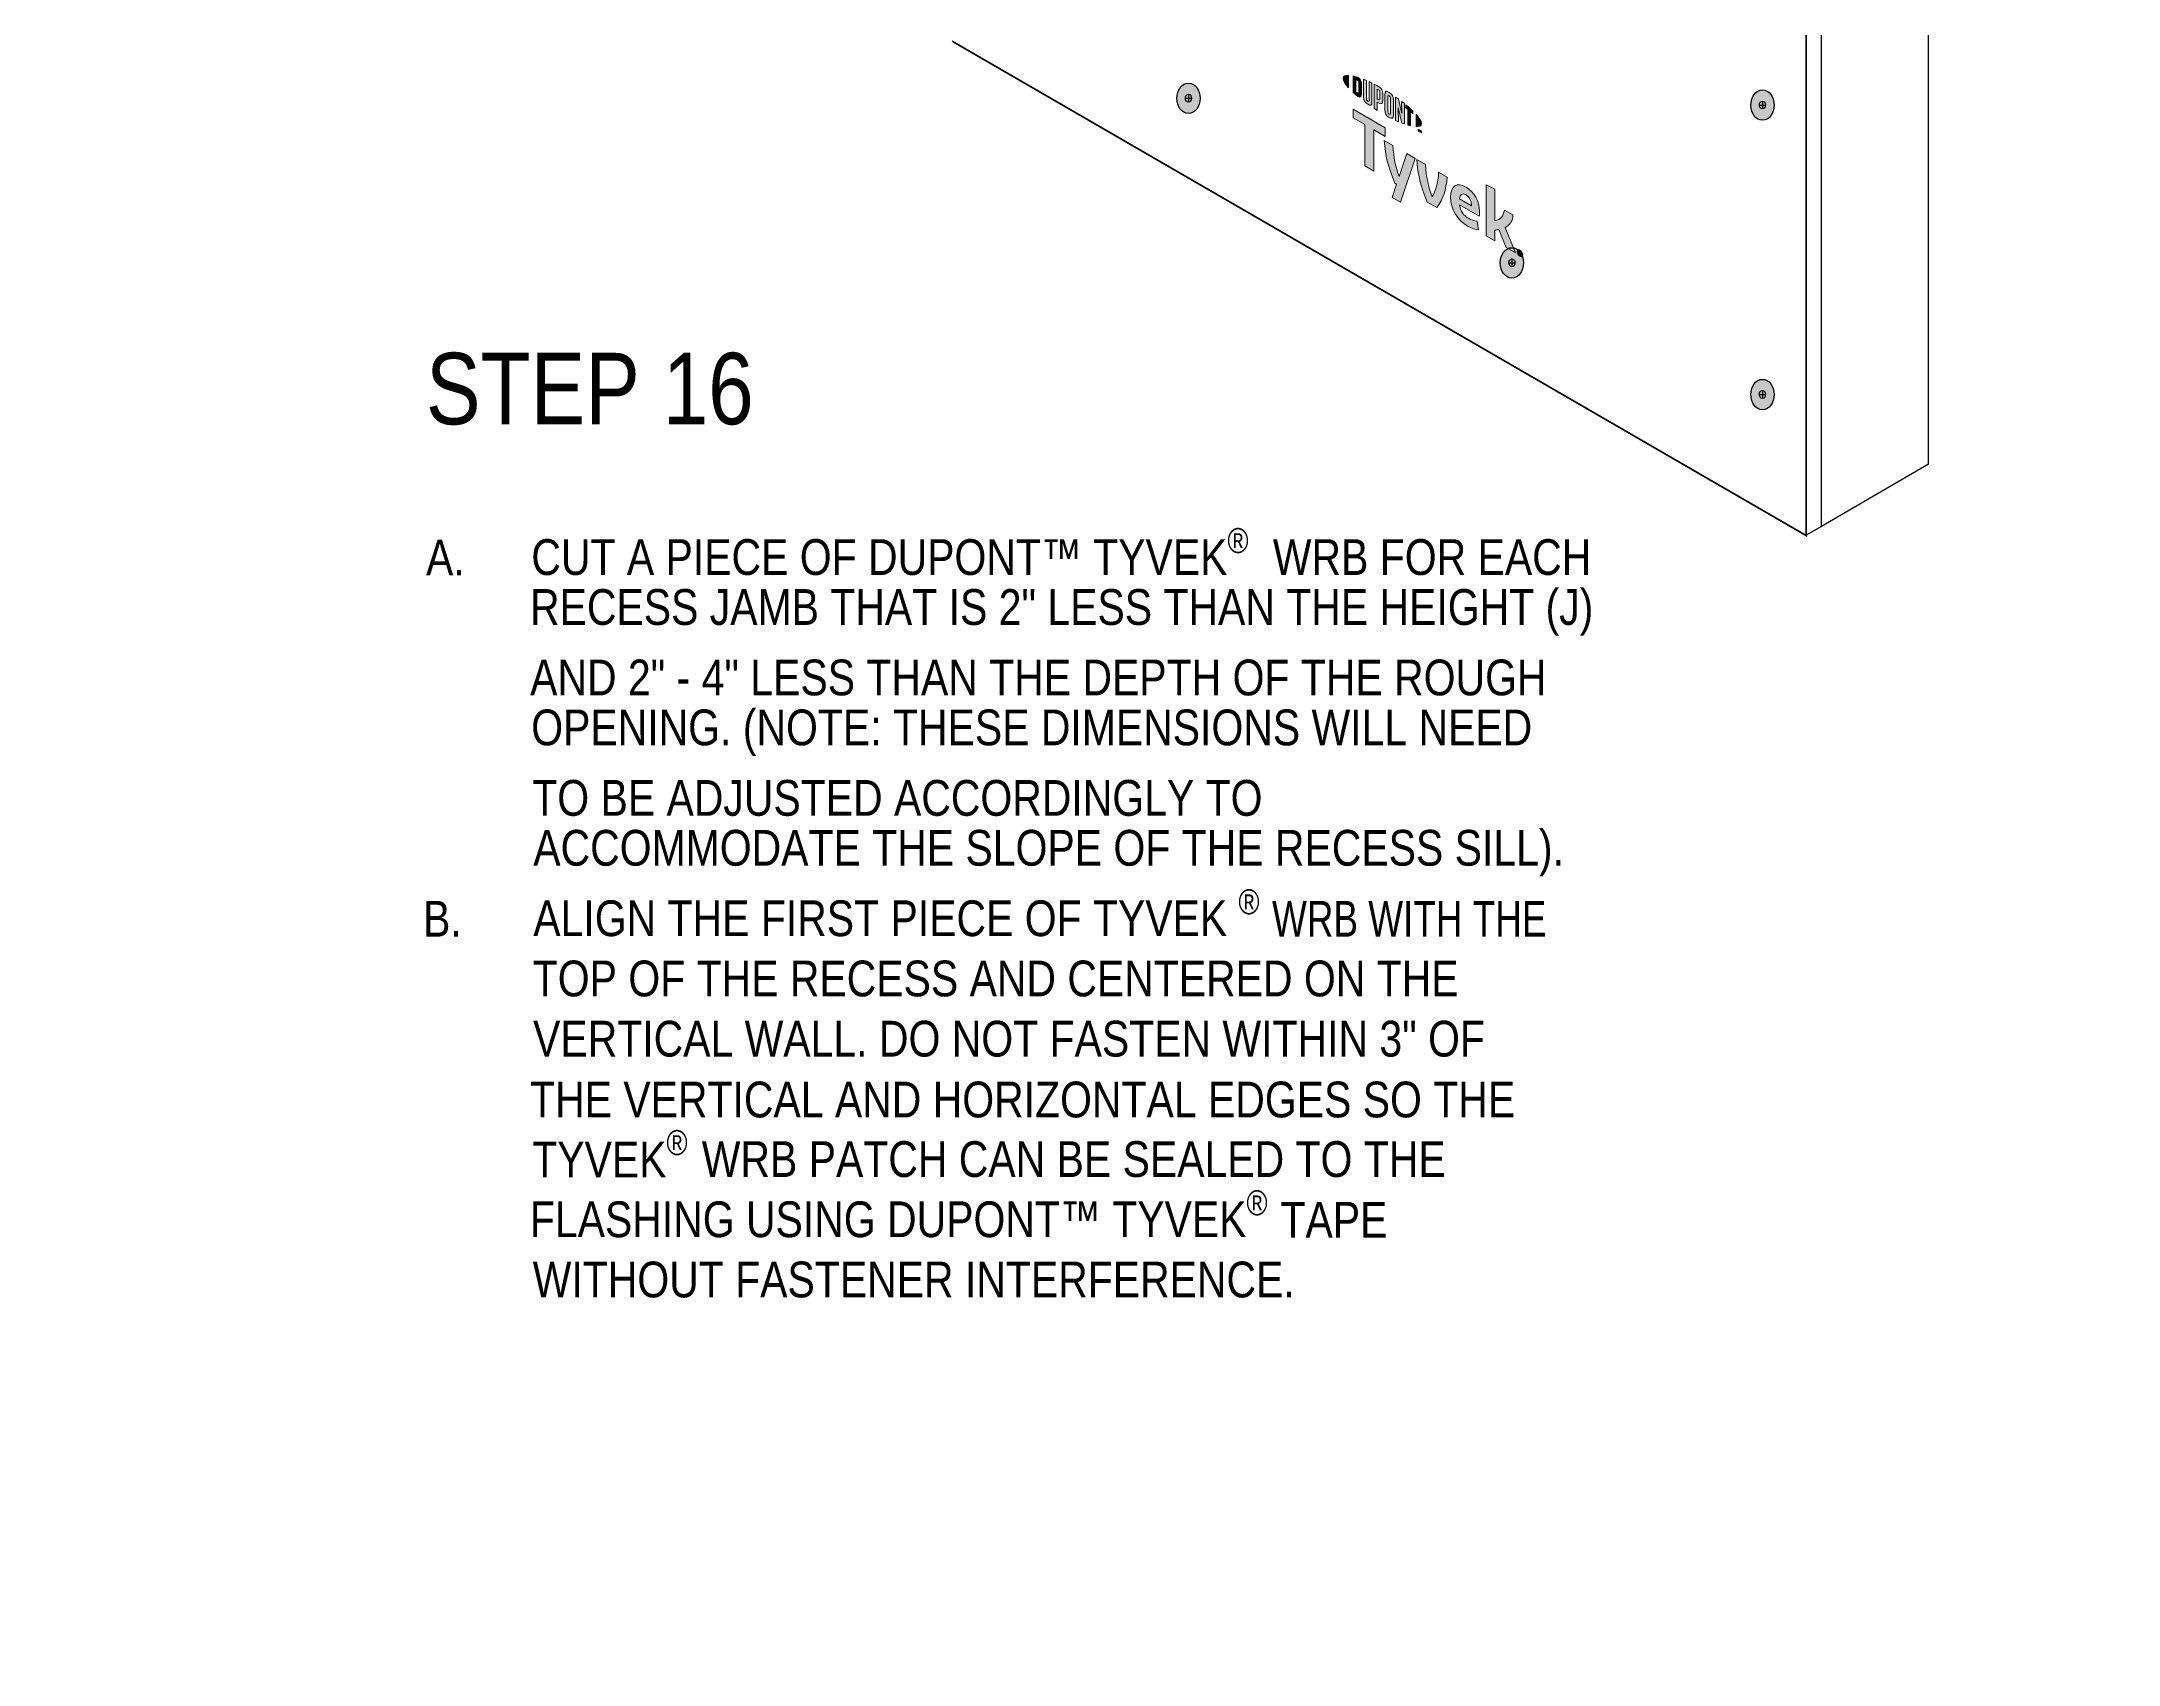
# Model space of a CAD drawing. Extents: x -1328 to 5679, y -4611 to 1603.
# Drawn here: x -503 to 151, y -2100 to -1589 of the extents above; entities that cross this region are included whole.
import ezdxf

# ---------------------------------------------------------------- set-up
doc = ezdxf.new("R2010")
doc.units = 0
doc.header["$MEASUREMENT"] = 0
for name, color, linetype, lineweight in [('.ATI-TEXT_1', 7, 'Continuous', 0), ('G-ANNO-TTLB', 7, 'Continuous', 0), ('TYVEK', 7, 'Continuous', 0), ('X-REF - TRACED', 7, 'Continuous', 0)]:
    doc.layers.add(name, color=color, linetype=linetype, lineweight=lineweight)

# ---------------------------------------------------------------- blocks, each defined once
blk = doc.blocks.new('Block_36')
at = {"layer": '.ATI-TEXT_1', "char_height": 0.2, "attachment_point": 7}
for s, insert in [('\\C18;\\c0;\\FArial Narrow|b0|i0|c1;\\H11.251642;\\W1.000000;CUT A PIECE OF DUPONT™ TYVEK', (-348.65, -1756.91)), ('\\C18;\\c0;\\FArial Narrow|b0|i0|c1;\\H7.876153;\\W1.000000;®', (-129.55, -1749.97)), ('\\C18;\\c0;\\FArial Narrow|b0|i0|c1;\\H11.251642;\\W1.000000;  WRB FOR EACH', (-122.42, -1756.91)), ('\\C18;\\c0;\\FArial Narrow|b0|i0|c1;\\H11.251642;\\W1.000000;A.', (-381.8, -1756.91)), ('\\C18;\\c0;\\FArial Narrow|b0|i0|c1;\\H11.251642;\\W1.000000;RECESS JAMB THAT IS 2" LESS THAN THE HEIGHT (J)', (-349.06, -1775.86)), ('\\C18;\\c0;\\FArial Narrow|b0|i0|c1;\\H11.251642;\\W1.000000;AND 2" - 4" LESS THAN THE DEPTH OF THE ROUGH', (-349.03, -1794.81)), ('\\C18;\\c0;\\FArial Narrow|b0|i0|c1;\\H11.251642;\\W1.000000;OPENING. (NOTE: THESE DIMENSIONS WILL NEED', (-348.69, -1813.76)), ('\\C18;\\c0;\\FArial Narrow|b0|i0|c1;\\H11.251642;\\W1.000000;TO BE ADJUSTED ACCORDINGLY TO', (-348.36, -1832.72)), ('\\C18;\\c0;\\FArial Narrow|b0|i0|c1;\\H11.251642;\\W1.000000;ACCOMMODATE THE SLOPE OF THE RECESS SILL).', (-348.04, -1851.66)), ('\\C18;\\c0;\\FArial Narrow|b0|i0|c1;\\H7.876153;\\W1.000000;®', (-126.09, -1863.68)), ('\\C18;\\c0;\\FArial Narrow|b0|i0|c1;\\H11.251642;\\W1.000000;B.', (-382.74, -1870.62)), ('\\C18;\\c0;\\FArial Narrow|b0|i0|c1;\\H11.251642;\\W1.000000;ALIGN THE FIRST PIECE OF TYVEK', (-348.04, -1870.62)), ('\\C18;\\c0;\\FArial Narrow|b0|i0|c1;\\H11.251869;\\W0.900510;  WRB WITH THE', (-121.97, -1870.62)), ('\\C18;\\c0;\\FArial Narrow|b0|i0|c1;\\H11.251869;\\W1.000000;TOP OF THE RECESS AND CENTERED ON THE', (-348.21, -1889.57)), ('\\C18;\\c0;\\FArial Narrow|b0|i0|c1;\\H11.251869;\\W1.000000;VERTICAL WALL. DO NOT FASTEN WITHIN 3" OF', (-348.1, -1908.52)), ('\\C18;\\c0;\\FArial Narrow|b0|i0|c1;\\H11.251869;\\W1.000000;THE VERTICAL AND HORIZONTAL EDGES SO THE ', (-349.05, -1927.67)), ('\\C18;\\c0;\\FArial Narrow|b0|i0|c1;\\H7.876153;\\W1.000000;®', (-306.12, -1939.49)), ('\\C18;\\c0;\\FArial Narrow|b0|i0|c1;\\H11.251869;\\W1.000000;WRB PATCH CAN BE SEALED TO THE', (-295, -1946.43)), ('\\C18;\\c0;\\FArial Narrow|b0|i0|c1;\\H11.251642;\\W1.000000;TYVEK', (-348.36, -1946.43)), ('\\C18;\\c0;\\FArial Narrow|b0|i0|c1;\\H11.251869;\\W1.000000;FLASHING USING ', (-349.12, -1965.38)), ('\\C18;\\c0;\\FArial Narrow|b0|i0|c1;\\H11.251642;\\W1.000000;DUPONT™ TYVEK', (-236.68, -1965.38)), ('\\C18;\\c0;\\FArial Narrow|b0|i0|c1;\\H7.876153;\\W1.000000;®', (-123.56, -1958.44)), ('\\C18;\\c0;\\FArial Narrow|b0|i0|c1;\\H11.251869;\\W1.000000; TAPE', (-116.44, -1965.38)), ('\\C18;\\c0;\\FArial Narrow|b0|i0|c1;\\H11.251869;\\W1.000000;WITHOUT FASTENER INTERFERENCE.', (-348.21, -1984.33))]:
    blk.add_mtext(s, dxfattribs=dict(at, insert=insert))
blk = doc.blocks.new('Block_499')
at = {"layer": 'X-REF - TRACED', "true_color": 0x848484, "transparency": 33554687}
h = blk.add_hatch(color=252, dxfattribs=at)
h.dxf.hatch_style = 2
edge = h.paths.add_edge_path()
edge.add_spline(control_points=[(-93.12, -1600.44), (-93.12, -1601.17), (-92.51, -1602.2), (-91.44, -1603.39), (-91.44, -1603.39), (-91.44, -1599.45), (-91.44, -1599.45), (-92.51, -1599.41), (-93.12, -1599.73), (-93.12, -1600.44)], knot_values=[0, 0, 0, 0, 1, 1, 1, 2, 2, 2, 3, 3, 3, 3], degree=3, periodic=0)
h = blk.add_hatch(color=252, dxfattribs=at)
h.dxf.hatch_style = 2
edge = h.paths.add_edge_path()
edge.add_spline(control_points=[(-88.24, -1604.88), (-88.24, -1605.18), (-88.39, -1605.19), (-88.58, -1605.08), (-88.73, -1604.99), (-88.96, -1604.8), (-89.14, -1604.63), (-89.14, -1604.63), (-89.14, -1600.87), (-89.14, -1600.87), (-88.96, -1600.92), (-88.73, -1600.99), (-88.58, -1601.07), (-88.39, -1601.18), (-88.24, -1601.37), (-88.24, -1601.68), (-88.24, -1601.68), (-88.24, -1604.88), (-88.24, -1604.88)], knot_values=[0, 0, 0, 0, 1, 1, 1, 2, 2, 2, 3, 3, 3, 4, 4, 4, 5, 5, 5, 6, 6, 6, 6], degree=3, periodic=0)
edge = h.paths.add_edge_path()
edge.add_spline(control_points=[(-88.46, -1600.16), (-88.76, -1599.99), (-89.19, -1599.84), (-89.96, -1599.66), (-89.96, -1599.66), (-89.96, -1604.89), (-89.96, -1604.89), (-89.28, -1605.52), (-88.76, -1605.96), (-88.46, -1606.14), (-87.77, -1606.53), (-87.39, -1606.27), (-87.39, -1605.5), (-87.39, -1605.5), (-87.39, -1602.03), (-87.39, -1602.03), (-87.39, -1601.26), (-87.77, -1600.55), (-88.46, -1600.16)], knot_values=[0, 0, 0, 0, 1, 1, 1, 2, 2, 2, 3, 3, 3, 4, 4, 4, 5, 5, 5, 6, 6, 6, 6], degree=3, periodic=0)
h = blk.add_hatch(color=252, dxfattribs=at)
h.dxf.hatch_style = 2
edge = h.paths.add_edge_path()
edge.add_spline(control_points=[(-84.99, -1607.36), (-84.99, -1607.66), (-85.08, -1607.8), (-85.41, -1607.57), (-85.74, -1607.33), (-85.82, -1607.13), (-85.82, -1606.77), (-85.82, -1606.77), (-85.82, -1601.08), (-85.82, -1601.08), (-86.04, -1600.99), (-86.52, -1600.79), (-86.72, -1600.7), (-86.72, -1600.7), (-86.72, -1606.45), (-86.72, -1606.45), (-86.72, -1607.37), (-86.33, -1607.95), (-85.41, -1608.6), (-84.57, -1609.2), (-84.05, -1609.01), (-84.05, -1607.99), (-84.05, -1607.99), (-84.05, -1601.92), (-84.05, -1601.92), (-84.23, -1601.83), (-84.81, -1601.55), (-84.99, -1601.46), (-84.99, -1601.46), (-84.99, -1607.36), (-84.99, -1607.36)], knot_values=[0, 0, 0, 0, 1, 1, 1, 2, 2, 2, 3, 3, 3, 4, 4, 4, 5, 5, 5, 6, 6, 6, 7, 7, 7, 8, 8, 8, 9, 9, 9, 10, 10, 10, 10], degree=3, periodic=0)
h = blk.add_hatch(color=252, dxfattribs=at)
h.dxf.hatch_style = 2
edge = h.paths.add_edge_path()
edge.add_spline(control_points=[(-81.57, -1606.84), (-81.57, -1607.17), (-81.67, -1607.27), (-82.06, -1607.06), (-82.06, -1607.06), (-82.38, -1606.87), (-82.38, -1606.87), (-82.38, -1606.87), (-82.38, -1603.85), (-82.38, -1603.85), (-82.24, -1603.92), (-82.16, -1603.96), (-82.07, -1604.02), (-81.66, -1604.25), (-81.57, -1604.48), (-81.57, -1604.82), (-81.57, -1604.82), (-81.57, -1606.84), (-81.57, -1606.84)], knot_values=[0, 0, 0, 0, 1, 1, 1, 2, 2, 2, 3, 3, 3, 4, 4, 4, 5, 5, 5, 6, 6, 6, 6], degree=3, periodic=0)
edge = h.paths.add_edge_path()
edge.add_spline(control_points=[(-82.02, -1602.98), (-82.18, -1602.88), (-82.77, -1602.56), (-83.32, -1602.29), (-83.32, -1602.29), (-83.32, -1609.94), (-83.32, -1609.94), (-83.14, -1610.06), (-82.65, -1610.37), (-82.38, -1610.53), (-82.38, -1610.53), (-82.38, -1607.93), (-82.38, -1607.93), (-82.38, -1607.93), (-82.02, -1608.14), (-82.02, -1608.14), (-81.03, -1608.71), (-80.63, -1608.44), (-80.63, -1607.46), (-80.63, -1607.46), (-80.63, -1605.21), (-80.63, -1605.21), (-80.63, -1604.26), (-81.09, -1603.52), (-82.02, -1602.98)], knot_values=[0, 0, 0, 0, 1, 1, 1, 2, 2, 2, 3, 3, 3, 4, 4, 4, 5, 5, 5, 6, 6, 6, 7, 7, 7, 8, 8, 8, 8], degree=3, periodic=0)
h = blk.add_hatch(color=252, dxfattribs=at)
h.dxf.hatch_style = 2
edge = h.paths.add_edge_path()
edge.add_spline(control_points=[(-78.22, -1611.44), (-78.22, -1611.75), (-78.31, -1611.85), (-78.64, -1611.67), (-78.98, -1611.49), (-79.08, -1611.26), (-79.08, -1610.95), (-79.08, -1610.95), (-79.08, -1606.18), (-79.08, -1606.18), (-79.08, -1605.87), (-78.98, -1605.75), (-78.64, -1605.95), (-78.31, -1606.16), (-78.22, -1606.37), (-78.22, -1606.67), (-78.22, -1606.67), (-78.22, -1611.44), (-78.22, -1611.44)], knot_values=[0, 0, 0, 0, 1, 1, 1, 2, 2, 2, 3, 3, 3, 4, 4, 4, 5, 5, 5, 6, 6, 6, 6], degree=3, periodic=0)
edge = h.paths.add_edge_path()
edge.add_spline(control_points=[(-78.64, -1604.88), (-79.51, -1604.33), (-80.03, -1604.48), (-80.03, -1605.48), (-80.03, -1605.48), (-80.03, -1610.49), (-80.03, -1610.49), (-80.03, -1611.55), (-79.56, -1612.26), (-78.64, -1612.75), (-77.74, -1613.22), (-77.28, -1613.1), (-77.28, -1611.97), (-77.28, -1611.97), (-77.28, -1607.19), (-77.28, -1607.19), (-77.28, -1606.11), (-77.7, -1605.48), (-78.64, -1604.88)], knot_values=[0, 0, 0, 0, 1, 1, 1, 2, 2, 2, 3, 3, 3, 4, 4, 4, 5, 5, 5, 6, 6, 6, 6], degree=3, periodic=0)
h = blk.add_hatch(color=252, dxfattribs=at)
h.dxf.hatch_style = 2
edge = h.paths.add_edge_path()
edge.add_spline(control_points=[(-74.67, -1611.44), (-74.67, -1611.44), (-75.71, -1606.95), (-75.71, -1606.95), (-76, -1606.74), (-76.34, -1606.5), (-76.6, -1606.32), (-76.6, -1606.32), (-76.6, -1613.67), (-76.6, -1613.67), (-76.42, -1613.75), (-75.94, -1613.96), (-75.7, -1614.07), (-75.7, -1614.07), (-75.77, -1609.7), (-75.77, -1609.7), (-75.77, -1609.7), (-74.67, -1614.49), (-74.67, -1614.49), (-74.44, -1614.59), (-74.1, -1614.71), (-73.87, -1614.79), (-73.87, -1614.79), (-73.87, -1608.34), (-73.87, -1608.34), (-74.11, -1608.15), (-74.53, -1607.82), (-74.74, -1607.67), (-74.74, -1607.67), (-74.67, -1611.44), (-74.67, -1611.44)], knot_values=[0, 0, 0, 0, 1, 1, 1, 2, 2, 2, 3, 3, 3, 4, 4, 4, 5, 5, 5, 6, 6, 6, 7, 7, 7, 8, 8, 8, 9, 9, 9, 10, 10, 10, 10], degree=3, periodic=0)
h = blk.add_hatch(color=252, dxfattribs=at)
h.dxf.hatch_style = 2
edge = h.paths.add_edge_path()
edge.add_spline(control_points=[(-73.41, -1609.74), (-73.18, -1609.92), (-72.95, -1610.1), (-72.72, -1610.29), (-72.72, -1610.29), (-72.72, -1615.17), (-72.72, -1615.17), (-72.52, -1615.24), (-72.14, -1615.34), (-71.88, -1615.4), (-71.88, -1615.4), (-71.88, -1611.01), (-71.88, -1611.01), (-71.64, -1611.22), (-71.41, -1611.42), (-71.2, -1611.61), (-71.2, -1611.61), (-71.2, -1610.67), (-71.2, -1610.67), (-71.86, -1610.02), (-72.57, -1609.4), (-73.41, -1608.72), (-73.41, -1608.72), (-73.41, -1609.74), (-73.41, -1609.74)], knot_values=[0, 0, 0, 0, 1, 1, 1, 2, 2, 2, 3, 3, 3, 4, 4, 4, 5, 5, 5, 6, 6, 6, 7, 7, 7, 8, 8, 8, 8], degree=3, periodic=0)
h = blk.add_hatch(color=252, dxfattribs=at)
h.dxf.hatch_style = 2
edge = h.paths.add_edge_path()
edge.add_spline(control_points=[(-68.51, -1614.65), (-68.51, -1615.37), (-69.12, -1615.7), (-70.19, -1615.66), (-70.19, -1615.66), (-70.19, -1611.72), (-70.19, -1611.72), (-69.12, -1612.91), (-68.51, -1613.94), (-68.51, -1614.65)], knot_values=[0, 0, 0, 0, 1, 1, 1, 2, 2, 2, 3, 3, 3, 3], degree=3, periodic=0)
h = blk.add_hatch(color=252, dxfattribs=at)
h.dxf.hatch_style = 2
edge = h.paths.add_edge_path()
edge.add_spline(control_points=[(-69.01, -1616.74), (-69.01, -1616.74), (-68.91, -1616.8), (-68.91, -1616.8), (-68.91, -1616.8), (-68.76, -1617.15), (-68.76, -1617.15), (-68.76, -1617.15), (-68.61, -1616.97), (-68.61, -1616.97), (-68.61, -1616.97), (-68.51, -1617.02), (-68.51, -1617.02), (-68.51, -1617.02), (-68.51, -1617.59), (-68.51, -1617.59), (-68.51, -1617.59), (-68.6, -1617.54), (-68.6, -1617.54), (-68.6, -1617.54), (-68.6, -1617.14), (-68.6, -1617.14), (-68.6, -1617.14), (-68.76, -1617.32), (-68.76, -1617.32), (-68.76, -1617.32), (-68.77, -1617.31), (-68.77, -1617.31), (-68.77, -1617.31), (-68.92, -1616.95), (-68.92, -1616.95), (-68.92, -1616.95), (-68.92, -1617.36), (-68.92, -1617.36), (-68.92, -1617.36), (-69.01, -1617.31), (-69.01, -1617.31), (-69.01, -1617.31), (-69.01, -1616.74), (-69.01, -1616.74)], knot_values=[0, 0, 0, 0, 1, 1, 1, 2, 2, 2, 3, 3, 3, 4, 4, 4, 5, 5, 5, 6, 6, 6, 7, 7, 7, 8, 8, 8, 9, 9, 9, 10, 10, 10, 11, 11, 11, 12, 12, 12, 13, 13, 13, 13], degree=3, periodic=0)
edge = h.paths.add_edge_path()
edge.add_spline(control_points=[(-69.37, -1616.63), (-69.37, -1616.63), (-69.52, -1616.54), (-69.52, -1616.54), (-69.52, -1616.54), (-69.52, -1616.44), (-69.52, -1616.44), (-69.52, -1616.44), (-69.12, -1616.68), (-69.12, -1616.68), (-69.12, -1616.68), (-69.12, -1616.78), (-69.12, -1616.78), (-69.12, -1616.78), (-69.27, -1616.69), (-69.27, -1616.69), (-69.27, -1616.69), (-69.27, -1617.16), (-69.27, -1617.16), (-69.27, -1617.16), (-69.37, -1617.1), (-69.37, -1617.1), (-69.37, -1617.1), (-69.37, -1616.63), (-69.37, -1616.63)], knot_values=[0, 0, 0, 0, 1, 1, 1, 2, 2, 2, 3, 3, 3, 4, 4, 4, 5, 5, 5, 6, 6, 6, 7, 7, 7, 8, 8, 8, 8], degree=3, periodic=0)
at = {"layer": 'X-REF - TRACED'}
for points, knots in [([(-93.12, -1600.44), (-93.12, -1601.17), (-92.51, -1602.2), (-91.44, -1603.39), (-91.44, -1603.39), (-91.44, -1599.45), (-91.44, -1599.45), (-92.51, -1599.41), (-93.12, -1599.73), (-93.12, -1600.44)], [0, 0, 0, 0, 1, 1, 1, 2, 2, 2, 3, 3, 3, 3]), ([(-88.46, -1600.16), (-88.76, -1599.99), (-89.19, -1599.84), (-89.96, -1599.66), (-89.96, -1599.66), (-89.96, -1604.89), (-89.96, -1604.89), (-89.28, -1605.52), (-88.76, -1605.96), (-88.46, -1606.14), (-87.77, -1606.53), (-87.39, -1606.27), (-87.39, -1605.5), (-87.39, -1605.5), (-87.39, -1602.03), (-87.39, -1602.03), (-87.39, -1601.26), (-87.77, -1600.55), (-88.46, -1600.16)], [0, 0, 0, 0, 1, 1, 1, 2, 2, 2, 3, 3, 3, 4, 4, 4, 5, 5, 5, 6, 6, 6, 6]), ([(-88.24, -1604.88), (-88.24, -1605.18), (-88.39, -1605.19), (-88.58, -1605.08), (-88.73, -1604.99), (-88.96, -1604.8), (-89.14, -1604.63), (-89.14, -1604.63), (-89.14, -1600.87), (-89.14, -1600.87), (-88.96, -1600.92), (-88.73, -1600.99), (-88.58, -1601.07), (-88.39, -1601.18), (-88.24, -1601.37), (-88.24, -1601.68), (-88.24, -1601.68), (-88.24, -1604.88), (-88.24, -1604.88)], [0, 0, 0, 0, 1, 1, 1, 2, 2, 2, 3, 3, 3, 4, 4, 4, 5, 5, 5, 6, 6, 6, 6]), ([(-84.99, -1607.36), (-84.99, -1607.66), (-85.08, -1607.8), (-85.41, -1607.57), (-85.74, -1607.33), (-85.82, -1607.13), (-85.82, -1606.77), (-85.82, -1606.77), (-85.82, -1601.08), (-85.82, -1601.08), (-86.04, -1600.99), (-86.52, -1600.79), (-86.72, -1600.7), (-86.72, -1600.7), (-86.72, -1606.45), (-86.72, -1606.45), (-86.72, -1607.37), (-86.33, -1607.95), (-85.41, -1608.6), (-84.57, -1609.2), (-84.05, -1609.01), (-84.05, -1607.99), (-84.05, -1607.99), (-84.05, -1601.92), (-84.05, -1601.92), (-84.23, -1601.83), (-84.81, -1601.55), (-84.99, -1601.46), (-84.99, -1601.46), (-84.99, -1607.36), (-84.99, -1607.36)], [0, 0, 0, 0, 1, 1, 1, 2, 2, 2, 3, 3, 3, 4, 4, 4, 5, 5, 5, 6, 6, 6, 7, 7, 7, 8, 8, 8, 9, 9, 9, 10, 10, 10, 10]), ([(-82.02, -1602.98), (-82.18, -1602.88), (-82.77, -1602.56), (-83.32, -1602.29), (-83.32, -1602.29), (-83.32, -1609.94), (-83.32, -1609.94), (-83.14, -1610.06), (-82.65, -1610.37), (-82.38, -1610.53), (-82.38, -1610.53), (-82.38, -1607.93), (-82.38, -1607.93), (-82.38, -1607.93), (-82.02, -1608.14), (-82.02, -1608.14), (-81.03, -1608.71), (-80.63, -1608.44), (-80.63, -1607.46), (-80.63, -1607.46), (-80.63, -1605.21), (-80.63, -1605.21), (-80.63, -1604.26), (-81.09, -1603.52), (-82.02, -1602.98)], [0, 0, 0, 0, 1, 1, 1, 2, 2, 2, 3, 3, 3, 4, 4, 4, 5, 5, 5, 6, 6, 6, 7, 7, 7, 8, 8, 8, 8]), ([(-81.57, -1606.84), (-81.57, -1607.17), (-81.67, -1607.27), (-82.06, -1607.06), (-82.06, -1607.06), (-82.38, -1606.87), (-82.38, -1606.87), (-82.38, -1606.87), (-82.38, -1603.85), (-82.38, -1603.85), (-82.24, -1603.92), (-82.16, -1603.96), (-82.07, -1604.02), (-81.66, -1604.25), (-81.57, -1604.48), (-81.57, -1604.82), (-81.57, -1604.82), (-81.57, -1606.84), (-81.57, -1606.84)], [0, 0, 0, 0, 1, 1, 1, 2, 2, 2, 3, 3, 3, 4, 4, 4, 5, 5, 5, 6, 6, 6, 6]), ([(-78.64, -1604.88), (-79.51, -1604.33), (-80.03, -1604.48), (-80.03, -1605.48), (-80.03, -1605.48), (-80.03, -1610.49), (-80.03, -1610.49), (-80.03, -1611.55), (-79.56, -1612.26), (-78.64, -1612.75), (-77.74, -1613.22), (-77.28, -1613.1), (-77.28, -1611.97), (-77.28, -1611.97), (-77.28, -1607.19), (-77.28, -1607.19), (-77.28, -1606.11), (-77.7, -1605.48), (-78.64, -1604.88)], [0, 0, 0, 0, 1, 1, 1, 2, 2, 2, 3, 3, 3, 4, 4, 4, 5, 5, 5, 6, 6, 6, 6]), ([(-78.22, -1611.44), (-78.22, -1611.75), (-78.31, -1611.85), (-78.64, -1611.67), (-78.98, -1611.49), (-79.08, -1611.26), (-79.08, -1610.95), (-79.08, -1610.95), (-79.08, -1606.18), (-79.08, -1606.18), (-79.08, -1605.87), (-78.98, -1605.75), (-78.64, -1605.95), (-78.31, -1606.16), (-78.22, -1606.37), (-78.22, -1606.67), (-78.22, -1606.67), (-78.22, -1611.44), (-78.22, -1611.44)], [0, 0, 0, 0, 1, 1, 1, 2, 2, 2, 3, 3, 3, 4, 4, 4, 5, 5, 5, 6, 6, 6, 6]), ([(-74.67, -1611.44), (-74.67, -1611.44), (-75.71, -1606.95), (-75.71, -1606.95), (-76, -1606.74), (-76.34, -1606.5), (-76.6, -1606.32), (-76.6, -1606.32), (-76.6, -1613.67), (-76.6, -1613.67), (-76.42, -1613.75), (-75.94, -1613.96), (-75.7, -1614.07), (-75.7, -1614.07), (-75.77, -1609.7), (-75.77, -1609.7), (-75.77, -1609.7), (-74.67, -1614.49), (-74.67, -1614.49), (-74.44, -1614.59), (-74.1, -1614.71), (-73.87, -1614.79), (-73.87, -1614.79), (-73.87, -1608.34), (-73.87, -1608.34), (-74.11, -1608.15), (-74.53, -1607.82), (-74.74, -1607.67), (-74.74, -1607.67), (-74.67, -1611.44), (-74.67, -1611.44)], [0, 0, 0, 0, 1, 1, 1, 2, 2, 2, 3, 3, 3, 4, 4, 4, 5, 5, 5, 6, 6, 6, 7, 7, 7, 8, 8, 8, 9, 9, 9, 10, 10, 10, 10]), ([(-73.41, -1609.74), (-73.18, -1609.92), (-72.95, -1610.1), (-72.72, -1610.29), (-72.72, -1610.29), (-72.72, -1615.17), (-72.72, -1615.17), (-72.52, -1615.24), (-72.14, -1615.34), (-71.88, -1615.4), (-71.88, -1615.4), (-71.88, -1611.01), (-71.88, -1611.01), (-71.64, -1611.22), (-71.41, -1611.42), (-71.2, -1611.61), (-71.2, -1611.61), (-71.2, -1610.67), (-71.2, -1610.67), (-71.86, -1610.02), (-72.57, -1609.4), (-73.41, -1608.72), (-73.41, -1608.72), (-73.41, -1609.74), (-73.41, -1609.74)], [0, 0, 0, 0, 1, 1, 1, 2, 2, 2, 3, 3, 3, 4, 4, 4, 5, 5, 5, 6, 6, 6, 7, 7, 7, 8, 8, 8, 8]), ([(-68.51, -1614.65), (-68.51, -1615.37), (-69.12, -1615.7), (-70.19, -1615.66), (-70.19, -1615.66), (-70.19, -1611.72), (-70.19, -1611.72), (-69.12, -1612.91), (-68.51, -1613.94), (-68.51, -1614.65)], [0, 0, 0, 0, 1, 1, 1, 2, 2, 2, 3, 3, 3, 3]), ([(-69.37, -1616.63), (-69.37, -1616.63), (-69.52, -1616.54), (-69.52, -1616.54), (-69.52, -1616.54), (-69.52, -1616.44), (-69.52, -1616.44), (-69.52, -1616.44), (-69.12, -1616.68), (-69.12, -1616.68), (-69.12, -1616.68), (-69.12, -1616.78), (-69.12, -1616.78), (-69.12, -1616.78), (-69.27, -1616.69), (-69.27, -1616.69), (-69.27, -1616.69), (-69.27, -1617.16), (-69.27, -1617.16), (-69.27, -1617.16), (-69.37, -1617.1), (-69.37, -1617.1), (-69.37, -1617.1), (-69.37, -1616.63), (-69.37, -1616.63)], [0, 0, 0, 0, 1, 1, 1, 2, 2, 2, 3, 3, 3, 4, 4, 4, 5, 5, 5, 6, 6, 6, 7, 7, 7, 8, 8, 8, 8]), ([(-69.01, -1616.74), (-69.01, -1616.74), (-68.91, -1616.8), (-68.91, -1616.8), (-68.91, -1616.8), (-68.76, -1617.15), (-68.76, -1617.15), (-68.76, -1617.15), (-68.61, -1616.97), (-68.61, -1616.97), (-68.61, -1616.97), (-68.51, -1617.02), (-68.51, -1617.02), (-68.51, -1617.02), (-68.51, -1617.59), (-68.51, -1617.59), (-68.51, -1617.59), (-68.6, -1617.54), (-68.6, -1617.54), (-68.6, -1617.54), (-68.6, -1617.14), (-68.6, -1617.14), (-68.6, -1617.14), (-68.76, -1617.32), (-68.76, -1617.32), (-68.76, -1617.32), (-68.77, -1617.31), (-68.77, -1617.31), (-68.77, -1617.31), (-68.92, -1616.95), (-68.92, -1616.95), (-68.92, -1616.95), (-68.92, -1617.36), (-68.92, -1617.36), (-68.92, -1617.36), (-69.01, -1617.31), (-69.01, -1617.31), (-69.01, -1617.31), (-69.01, -1616.74), (-69.01, -1616.74)], [0, 0, 0, 0, 1, 1, 1, 2, 2, 2, 3, 3, 3, 4, 4, 4, 5, 5, 5, 6, 6, 6, 7, 7, 7, 8, 8, 8, 9, 9, 9, 10, 10, 10, 11, 11, 11, 12, 12, 12, 13, 13, 13, 13])]:
    blk.add_open_spline(points, degree=3, knots=knots, dxfattribs=at)
blk = doc.blocks.new('Block_503')
at = {"layer": 'X-REF - TRACED', "true_color": 0x848484, "transparency": 33554687}
h = blk.add_hatch(color=252, dxfattribs=at)
h.dxf.hatch_style = 2
h.paths.add_polyline_path([(-79.86, -1615.98), (-89.96, -1610.15), (-89.96, -1612.89), (-86.32, -1615), (-86.32, -1627.99), (-83.51, -1629.61), (-83.51, -1616.62), (-79.86, -1618.72)])
h = blk.add_hatch(color=252, dxfattribs=at)
h.dxf.hatch_style = 2
edge = h.paths.add_edge_path()
edge.add_spline(control_points=[(-63.07, -1629.92), (-63.25, -1633.67), (-63.99, -1635.84), (-65.15, -1637.72), (-66.27, -1634.53), (-67, -1631.5), (-67.21, -1627.53), (-67.21, -1627.53), (-69.94, -1625.96), (-69.94, -1625.96), (-69.64, -1630.65), (-68.76, -1634.06), (-66.64, -1639.35), (-66.64, -1639.35), (-63.64, -1641.08), (-63.64, -1641.08), (-61.6, -1638.19), (-60.76, -1635.78), (-60.37, -1631.49), (-60.37, -1631.49), (-63.07, -1629.92), (-63.07, -1629.92)], knot_values=[0, 0, 0, 0, 1, 1, 1, 2, 2, 2, 3, 3, 3, 4, 4, 4, 5, 5, 5, 6, 6, 6, 7, 7, 7, 7], degree=3, periodic=0)
h = blk.add_hatch(color=252, dxfattribs=at)
h.dxf.hatch_style = 2
edge = h.paths.add_edge_path()
edge.add_spline(control_points=[(-56.5, -1638.37), (-56.5, -1638.37), (-52.78, -1640.52), (-52.78, -1640.52), (-52.78, -1640.52), (-52.78, -1640.25), (-52.78, -1640.25), (-52.78, -1638.99), (-53.36, -1637.73), (-54.44, -1637.11), (-55.58, -1636.45), (-56.33, -1636.94), (-56.5, -1638.37)], knot_values=[0, 0, 0, 0, 1, 1, 1, 2, 2, 2, 3, 3, 3, 4, 4, 4, 4], degree=3, periodic=0)
edge = h.paths.add_edge_path()
edge.add_spline(control_points=[(-50.56, -1648.14), (-51.42, -1648.09), (-52.7, -1647.67), (-53.99, -1646.92), (-57.15, -1645.1), (-59.31, -1641.56), (-59.31, -1637.83), (-59.31, -1634.26), (-57.33, -1632.97), (-54.44, -1634.64), (-51.87, -1636.12), (-50.19, -1639.18), (-50.19, -1642.2), (-50.19, -1642.87), (-50.23, -1643.43), (-50.27, -1643.86), (-50.27, -1643.86), (-56.46, -1640.28), (-56.46, -1640.28), (-56.21, -1642.23), (-55.29, -1643.57), (-53.72, -1644.48), (-52.76, -1645.03), (-51.83, -1645.32), (-50.99, -1645.4), (-50.99, -1645.4), (-50.56, -1648.14), (-50.56, -1648.14)], knot_values=[0, 0, 0, 0, 1, 1, 1, 2, 2, 2, 3, 3, 3, 4, 4, 4, 5, 5, 5, 6, 6, 6, 7, 7, 7, 8, 8, 8, 9, 9, 9, 9], degree=3, periodic=0)
h = blk.add_hatch(color=252, dxfattribs=at)
h.dxf.hatch_style = 2
edge = h.paths.add_edge_path()
edge.add_spline(control_points=[(-42.17, -1647.35), (-42.17, -1647.35), (-38.91, -1655.36), (-38.91, -1655.36), (-38.91, -1655.36), (-41.85, -1653.66), (-41.85, -1653.66), (-41.85, -1653.66), (-44.11, -1647.98), (-44.11, -1647.98), (-44.52, -1648.08), (-44.95, -1648.17), (-45.42, -1648.23), (-45.42, -1648.23), (-45.42, -1651.6), (-45.42, -1651.6), (-45.42, -1651.6), (-48.13, -1650.04), (-48.13, -1650.04), (-48.13, -1650.04), (-48.13, -1633.92), (-48.13, -1633.92), (-48.13, -1633.92), (-45.42, -1635.33), (-45.42, -1635.33), (-45.42, -1635.33), (-45.42, -1645.24), (-45.42, -1645.24), (-43.58, -1644.93), (-42.68, -1643.88), (-42.36, -1641.88), (-42.36, -1641.88), (-39.67, -1643.43), (-39.67, -1643.43), (-39.73, -1645.33), (-40.6, -1646.56), (-42.17, -1647.35)], knot_values=[0, 0, 0, 0, 1, 1, 1, 2, 2, 2, 3, 3, 3, 4, 4, 4, 5, 5, 5, 6, 6, 6, 7, 7, 7, 8, 8, 8, 9, 9, 9, 10, 10, 10, 11, 11, 11, 12, 12, 12, 12], degree=3, periodic=0)
at = {"layer": 'X-REF - TRACED'}
blk.add_lwpolyline([(-79.86, -1615.98), (-89.96, -1610.15), (-89.96, -1612.89), (-86.32, -1615), (-86.32, -1627.99), (-83.51, -1629.61), (-83.51, -1616.62), (-79.86, -1618.72)], close=True, dxfattribs=at)
for points, knots in [([(-63.07, -1629.92), (-63.25, -1633.67), (-63.99, -1635.84), (-65.15, -1637.72), (-66.27, -1634.53), (-67, -1631.5), (-67.21, -1627.53), (-67.21, -1627.53), (-69.94, -1625.96), (-69.94, -1625.96), (-69.64, -1630.65), (-68.76, -1634.06), (-66.64, -1639.35), (-66.64, -1639.35), (-63.64, -1641.08), (-63.64, -1641.08), (-61.6, -1638.19), (-60.76, -1635.78), (-60.37, -1631.49), (-60.37, -1631.49), (-63.07, -1629.92), (-63.07, -1629.92)], [0, 0, 0, 0, 1, 1, 1, 2, 2, 2, 3, 3, 3, 4, 4, 4, 5, 5, 5, 6, 6, 6, 7, 7, 7, 7]), ([(-50.56, -1648.14), (-51.42, -1648.09), (-52.7, -1647.67), (-53.99, -1646.92), (-57.15, -1645.1), (-59.31, -1641.56), (-59.31, -1637.83), (-59.31, -1634.26), (-57.33, -1632.97), (-54.44, -1634.64), (-51.87, -1636.12), (-50.19, -1639.18), (-50.19, -1642.2), (-50.19, -1642.87), (-50.23, -1643.43), (-50.27, -1643.86), (-50.27, -1643.86), (-56.46, -1640.28), (-56.46, -1640.28), (-56.21, -1642.23), (-55.29, -1643.57), (-53.72, -1644.48), (-52.76, -1645.03), (-51.83, -1645.32), (-50.99, -1645.4), (-50.99, -1645.4), (-50.56, -1648.14), (-50.56, -1648.14)], [0, 0, 0, 0, 1, 1, 1, 2, 2, 2, 3, 3, 3, 4, 4, 4, 5, 5, 5, 6, 6, 6, 7, 7, 7, 8, 8, 8, 9, 9, 9, 9]), ([(-42.17, -1647.35), (-42.17, -1647.35), (-38.91, -1655.36), (-38.91, -1655.36), (-38.91, -1655.36), (-41.85, -1653.66), (-41.85, -1653.66), (-41.85, -1653.66), (-44.11, -1647.98), (-44.11, -1647.98), (-44.52, -1648.08), (-44.95, -1648.17), (-45.42, -1648.23), (-45.42, -1648.23), (-45.42, -1651.6), (-45.42, -1651.6), (-45.42, -1651.6), (-48.13, -1650.04), (-48.13, -1650.04), (-48.13, -1650.04), (-48.13, -1633.92), (-48.13, -1633.92), (-48.13, -1633.92), (-45.42, -1635.33), (-45.42, -1635.33), (-45.42, -1635.33), (-45.42, -1645.24), (-45.42, -1645.24), (-43.58, -1644.93), (-42.68, -1643.88), (-42.36, -1641.88), (-42.36, -1641.88), (-39.67, -1643.43), (-39.67, -1643.43), (-39.73, -1645.33), (-40.6, -1646.56), (-42.17, -1647.35)], [0, 0, 0, 0, 1, 1, 1, 2, 2, 2, 3, 3, 3, 4, 4, 4, 5, 5, 5, 6, 6, 6, 7, 7, 7, 8, 8, 8, 9, 9, 9, 10, 10, 10, 11, 11, 11, 12, 12, 12, 12]), ([(-56.5, -1638.37), (-56.5, -1638.37), (-52.78, -1640.52), (-52.78, -1640.52), (-52.78, -1640.52), (-52.78, -1640.25), (-52.78, -1640.25), (-52.78, -1638.99), (-53.36, -1637.73), (-54.44, -1637.11), (-55.58, -1636.45), (-56.33, -1636.94), (-56.5, -1638.37)], [0, 0, 0, 0, 1, 1, 1, 2, 2, 2, 3, 3, 3, 4, 4, 4, 4])]:
    blk.add_open_spline(points, degree=3, knots=knots, dxfattribs=at)
blk = doc.blocks.new('Block_502')
at = {"layer": 'X-REF - TRACED', "true_color": 0x848484, "transparency": 33554687}
h = blk.add_hatch(color=252, dxfattribs=at)
h.dxf.hatch_style = 2
edge = h.paths.add_edge_path()
edge.add_spline(control_points=[(-73.12, -1624.12), (-73.12, -1624.12), (-75.55, -1631.37), (-75.55, -1631.37), (-76.59, -1628.34), (-77.26, -1625.4), (-77.47, -1621.61), (-77.47, -1621.61), (-80.19, -1620.04), (-80.19, -1620.04), (-79.9, -1624.73), (-79.01, -1628.14), (-76.9, -1633.43), (-76.9, -1633.43), (-76.35, -1633.75), (-76.35, -1633.75), (-76.35, -1633.75), (-77.74, -1637.89), (-77.74, -1637.89), (-77.74, -1637.89), (-75.03, -1639.45), (-75.03, -1639.45), (-75.03, -1639.45), (-70.42, -1625.68), (-70.42, -1625.68), (-70.42, -1625.68), (-73.12, -1624.12), (-73.12, -1624.12)], knot_values=[0, 0, 0, 0, 1, 1, 1, 2, 2, 2, 3, 3, 3, 4, 4, 4, 5, 5, 5, 6, 6, 6, 7, 7, 7, 8, 8, 8, 9, 9, 9, 9], degree=3, periodic=0)
at = {"layer": 'X-REF - TRACED'}
blk.add_open_spline([(-73.12, -1624.12), (-73.12, -1624.12), (-75.55, -1631.37), (-75.55, -1631.37), (-76.59, -1628.34), (-77.26, -1625.4), (-77.47, -1621.61), (-77.47, -1621.61), (-80.19, -1620.04), (-80.19, -1620.04), (-79.9, -1624.73), (-79.01, -1628.14), (-76.9, -1633.43), (-76.9, -1633.43), (-76.35, -1633.75), (-76.35, -1633.75), (-76.35, -1633.75), (-77.74, -1637.89), (-77.74, -1637.89), (-77.74, -1637.89), (-75.03, -1639.45), (-75.03, -1639.45), (-75.03, -1639.45), (-70.42, -1625.68), (-70.42, -1625.68), (-70.42, -1625.68), (-73.12, -1624.12), (-73.12, -1624.12)], degree=3, knots=[0, 0, 0, 0, 1, 1, 1, 2, 2, 2, 3, 3, 3, 4, 4, 4, 5, 5, 5, 6, 6, 6, 7, 7, 7, 8, 8, 8, 9, 9, 9, 9], dxfattribs=at)
blk.add_blockref('Block_503', (0, 0), dxfattribs=at)
blk = doc.blocks.new('Block_504')
at = {"layer": 'X-REF - TRACED', "true_color": 0x848484, "transparency": 33554687}
h = blk.add_hatch(color=252, dxfattribs=at)
h.dxf.hatch_style = 2
edge = h.paths.add_edge_path()
edge.add_spline(control_points=[(-37.61, -1655.05), (-37.61, -1655.05), (-37.61, -1655.35), (-37.61, -1655.35), (-37.61, -1655.35), (-37.5, -1655.41), (-37.5, -1655.41), (-37.39, -1655.48), (-37.33, -1655.48), (-37.33, -1655.36), (-37.33, -1655.25), (-37.39, -1655.18), (-37.5, -1655.12), (-37.5, -1655.12), (-37.61, -1655.05), (-37.61, -1655.05)], knot_values=[0, 0, 0, 0, 1, 1, 1, 2, 2, 2, 3, 3, 3, 4, 4, 4, 5, 5, 5, 5], degree=3, periodic=0)
edge = h.paths.add_edge_path()
edge.add_spline(control_points=[(-37.8, -1654.75), (-37.8, -1654.75), (-37.5, -1654.93), (-37.5, -1654.93), (-37.26, -1655.07), (-37.15, -1655.26), (-37.15, -1655.47), (-37.15, -1655.61), (-37.2, -1655.68), (-37.32, -1655.67), (-37.26, -1655.83), (-37.18, -1656), (-37.09, -1656.19), (-37.09, -1656.19), (-37.31, -1656.06), (-37.31, -1656.06), (-37.4, -1655.89), (-37.46, -1655.74), (-37.51, -1655.59), (-37.51, -1655.59), (-37.61, -1655.53), (-37.61, -1655.53), (-37.61, -1655.53), (-37.61, -1655.88), (-37.61, -1655.88), (-37.61, -1655.88), (-37.8, -1655.77), (-37.8, -1655.77), (-37.8, -1655.77), (-37.8, -1654.75), (-37.8, -1654.75)], knot_values=[0, 0, 0, 0, 1, 1, 1, 2, 2, 2, 3, 3, 3, 4, 4, 4, 5, 5, 5, 6, 6, 6, 7, 7, 7, 8, 8, 8, 9, 9, 9, 10, 10, 10, 10], degree=3, periodic=0)
edge = h.paths.add_edge_path()
edge.add_spline(control_points=[(-37.49, -1654.67), (-37.92, -1654.43), (-38.16, -1654.57), (-38.16, -1655.08), (-38.16, -1655.59), (-37.92, -1656.01), (-37.49, -1656.25), (-37.06, -1656.5), (-36.82, -1656.36), (-36.82, -1655.85), (-36.82, -1655.34), (-37.06, -1654.92), (-37.49, -1654.67)], knot_values=[0, 0, 0, 0, 1, 1, 1, 2, 2, 2, 3, 3, 3, 4, 4, 4, 4], degree=3, periodic=0)
edge = h.paths.add_edge_path()
edge.add_spline(control_points=[(-37.49, -1654.47), (-36.96, -1654.77), (-36.61, -1655.36), (-36.61, -1655.97), (-36.61, -1656.58), (-36.97, -1656.75), (-37.49, -1656.45), (-38.02, -1656.15), (-38.36, -1655.57), (-38.36, -1654.96), (-38.36, -1654.35), (-38.02, -1654.17), (-37.49, -1654.47)], knot_values=[0, 0, 0, 0, 1, 1, 1, 2, 2, 2, 3, 3, 3, 4, 4, 4, 4], degree=3, periodic=0)
at = {"layer": 'X-REF - TRACED'}
for points, knots in [([(-37.49, -1654.47), (-36.96, -1654.77), (-36.61, -1655.36), (-36.61, -1655.97), (-36.61, -1656.58), (-36.97, -1656.75), (-37.49, -1656.45), (-38.02, -1656.15), (-38.36, -1655.57), (-38.36, -1654.96), (-38.36, -1654.35), (-38.02, -1654.17), (-37.49, -1654.47)], [0, 0, 0, 0, 1, 1, 1, 2, 2, 2, 3, 3, 3, 4, 4, 4, 4]), ([(-37.49, -1654.67), (-37.92, -1654.43), (-38.16, -1654.57), (-38.16, -1655.08), (-38.16, -1655.59), (-37.92, -1656.01), (-37.49, -1656.25), (-37.06, -1656.5), (-36.82, -1656.36), (-36.82, -1655.85), (-36.82, -1655.34), (-37.06, -1654.92), (-37.49, -1654.67)], [0, 0, 0, 0, 1, 1, 1, 2, 2, 2, 3, 3, 3, 4, 4, 4, 4]), ([(-37.8, -1654.75), (-37.8, -1654.75), (-37.5, -1654.93), (-37.5, -1654.93), (-37.26, -1655.07), (-37.15, -1655.26), (-37.15, -1655.47), (-37.15, -1655.61), (-37.2, -1655.68), (-37.32, -1655.67), (-37.26, -1655.83), (-37.18, -1656), (-37.09, -1656.19), (-37.09, -1656.19), (-37.31, -1656.06), (-37.31, -1656.06), (-37.4, -1655.89), (-37.46, -1655.74), (-37.51, -1655.59), (-37.51, -1655.59), (-37.61, -1655.53), (-37.61, -1655.53), (-37.61, -1655.53), (-37.61, -1655.88), (-37.61, -1655.88), (-37.61, -1655.88), (-37.8, -1655.77), (-37.8, -1655.77), (-37.8, -1655.77), (-37.8, -1654.75), (-37.8, -1654.75)], [0, 0, 0, 0, 1, 1, 1, 2, 2, 2, 3, 3, 3, 4, 4, 4, 5, 5, 5, 6, 6, 6, 7, 7, 7, 8, 8, 8, 9, 9, 9, 10, 10, 10, 10]), ([(-37.61, -1655.05), (-37.61, -1655.05), (-37.61, -1655.35), (-37.61, -1655.35), (-37.61, -1655.35), (-37.5, -1655.41), (-37.5, -1655.41), (-37.39, -1655.48), (-37.33, -1655.48), (-37.33, -1655.36), (-37.33, -1655.25), (-37.39, -1655.18), (-37.5, -1655.12), (-37.5, -1655.12), (-37.61, -1655.05), (-37.61, -1655.05)], [0, 0, 0, 0, 1, 1, 1, 2, 2, 2, 3, 3, 3, 4, 4, 4, 5, 5, 5, 5])]:
    blk.add_open_spline(points, degree=3, knots=knots, dxfattribs=at)
blk = doc.blocks.new('Block_501')
at = {"layer": 'X-REF - TRACED'}
for name in ['Block_502', 'Block_504']:
    blk.add_blockref(name, (0, 0), dxfattribs=at)
blk = doc.blocks.new('Block_500')
at = {"layer": 'X-REF - TRACED'}
blk.add_blockref('Block_501', (0, 0), dxfattribs=at)
blk = doc.blocks.new('Block_498')
at = {"layer": 'X-REF - TRACED'}
for name in ['Block_499', 'Block_500']:
    blk.add_blockref(name, (0, 0), dxfattribs=at)

msp = doc.modelspace()

# ---------------------------------------------------------------- hatches: boundary and pattern name
at = {"layer": 'G-ANNO-TTLB', "true_color": 0xff00ff, "transparency": 33554687}
h = msp.add_hatch(color=6, dxfattribs=at)
edge = h.paths.add_edge_path()
edge.add_spline(control_points=[(1601.48, -3473.69), (1601.48, -3473.69), (-1328.04, -3473.69), (-1328.04, -3473.69), (-1328.04, -3473.69), (-1328.04, -1016.69), (-1328.04, -1016.69), (-1328.04, -1016.69), (1601.48, -1016.69), (1601.48, -1016.69), (1601.48, -1016.69), (1601.48, -3473.69), (1601.48, -3473.69)], knot_values=[0, 0, 0, 0, 1, 1, 1, 2, 2, 2, 3, 3, 3, 4, 4, 4, 4], degree=3, periodic=0)
edge = h.paths.add_edge_path()
edge.add_spline(control_points=[(-1319.04, -1025.69), (-1319.04, -1025.69), (-1319.04, -3464.69), (-1319.04, -3464.69), (-1319.04, -3464.69), (1592.48, -3464.69), (1592.48, -3464.69), (1592.48, -3464.69), (1592.48, -1025.69), (1592.48, -1025.69), (1592.48, -1025.69), (-1319.04, -1025.69), (-1319.04, -1025.69)], knot_values=[0, 0, 0, 0, 1, 1, 1, 2, 2, 2, 3, 3, 3, 4, 4, 4, 4], degree=3, periodic=0)
edge.add_line((-1319.04, -1025.69), (-1319.04, -1025.69))
at = {"layer": 'TYVEK', "true_color": 0x003b71, "transparency": 33554687}
h = msp.add_hatch(color=156, dxfattribs=at)
h.dxf.hatch_style = 2
edge = h.paths.add_edge_path()
edge.add_ellipse((-141.81, -1606.7), major_axis=(0, 4.78), ratio=0.766948, start_angle=0, end_angle=360)
h = msp.add_hatch(color=156, dxfattribs=at)
h.dxf.hatch_style = 2
edge = h.paths.add_edge_path()
edge.add_ellipse((38.86, -1608.85), major_axis=(0, 4.78), ratio=0.766948, start_angle=0, end_angle=360)
h = msp.add_hatch(color=156, dxfattribs=at)
h.dxf.hatch_style = 2
edge = h.paths.add_edge_path()
edge.add_ellipse((-40.02, -1658.51), major_axis=(0, 4.78), ratio=0.766948, start_angle=0, end_angle=360)
h = msp.add_hatch(color=156, dxfattribs=at)
h.dxf.hatch_style = 2
edge = h.paths.add_edge_path()
edge.add_ellipse((38.86, -1699.96), major_axis=(0, 4.78), ratio=0.766948, start_angle=0, end_angle=360)

# ---------------------------------------------------------------- linework, layer by layer
at = {"layer": 'G-ANNO-TTLB'}
for points in [[(1601.48, -3473.69), (1601.48, -3473.69), (-1328.04, -3473.69), (-1328.04, -3473.69), (-1328.04, -3473.69), (-1328.04, -1016.69), (-1328.04, -1016.69), (-1328.04, -1016.69), (1601.48, -1016.69), (1601.48, -1016.69), (1601.48, -1016.69), (1601.48, -3473.69), (1601.48, -3473.69)], [(-1319.04, -1025.69), (-1319.04, -1025.69), (-1319.04, -3464.69), (-1319.04, -3464.69), (-1319.04, -3464.69), (1592.48, -3464.69), (1592.48, -3464.69), (1592.48, -3464.69), (1592.48, -1025.69), (1592.48, -1025.69), (1592.48, -1025.69), (-1319.04, -1025.69), (-1319.04, -1025.69)]]:
    msp.add_open_spline(points, degree=3, knots=[0, 0, 0, 0, 1, 1, 1, 2, 2, 2, 3, 3, 3, 4, 4, 4, 4], dxfattribs=at)
at = {"layer": 'TYVEK', "color": 33, "lineweight": 25, "true_color": 0xcc9966}
for q in [(91.09, -1297.49), (57.47, -1741.49)]:
    msp.add_line((91.09, -1721.92), q, dxfattribs=at)
at = {"layer": 'TYVEK', "color": 18, "lineweight": 25, "true_color": 0x000000}
for p, q in [((52.65, -1319.85), (52.65, -1744.27)), ((-215.93, -1588.91), (52.9, -1744.54))]:
    msp.add_line(p, q, dxfattribs=at)
at = {"layer": 'TYVEK', "color": 2, "lineweight": 25, "true_color": 0xffff00}
for p, q in [((57.46, -1741.49), (57.46, -1404.59)), ((52.65, -1406.29), (52.66, -1744.27)), ((52.66, -1744.27), (52.65, -1576)), ((-216.17, -1588.64), (52.66, -1744.27)), ((57.46, -1741.49), (52.66, -1744.27))]:
    msp.add_line(p, q, dxfattribs=at)
at = {"layer": 'TYVEK', "color": 18, "lineweight": 25, "true_color": 0x080808}
for p, q in [((-142.79, -1606.67), (-140.84, -1606.67)), ((-141.81, -1605.44), (-141.81, -1607.91)), ((38.86, -1607.59), (38.86, -1610.05)), ((37.88, -1608.82), (39.83, -1608.82)), ((-40.99, -1658.48), (-39.05, -1658.48)), ((-40.02, -1657.25), (-40.02, -1659.72)), ((38.86, -1698.69), (38.86, -1701.16)), ((37.88, -1699.93), (39.83, -1699.93))]:
    msp.add_line(p, q, dxfattribs=at)
at = {"layer": 'TYVEK', "color": 18, "lineweight": 25, "true_color": 0x000000}
for centre in [(-141.81, -1606.7), (38.86, -1608.85), (-40.02, -1658.51), (38.86, -1699.96)]:
    msp.add_ellipse(centre, major_axis=(0, 4.78), ratio=0.766948, dxfattribs=at)
at = {"layer": 'TYVEK', "color": 18, "lineweight": 25, "true_color": 0x080808}
for centre in [(-141.81, -1606.67), (38.86, -1608.82), (-40.02, -1658.48), (38.86, -1699.93)]:
    msp.add_ellipse(centre, major_axis=(0, 1.23), ratio=0.788846, dxfattribs=at)

# ---------------------------------------------------------------- block references
at = {"layer": '.ATI-TEXT_1'}
msp.add_blockref('Block_36', (0, 0), dxfattribs=at)
at = {"layer": 'X-REF - TRACED'}
msp.add_blockref('Block_498', (0, 0), dxfattribs=at)

# ---------------------------------------------------------------- texts
at = {"layer": '.ATI-TEXT_1', "insert": (-381.81, -1709.65), "char_height": 0.2, "attachment_point": 7}
msp.add_mtext('\\C18;\\c0;\\FArial Narrow|b0|i0|c1;\\H22.503291;\\W1.000000;STEP 16', dxfattribs=at)

doc.saveas('drawing.dxf')
